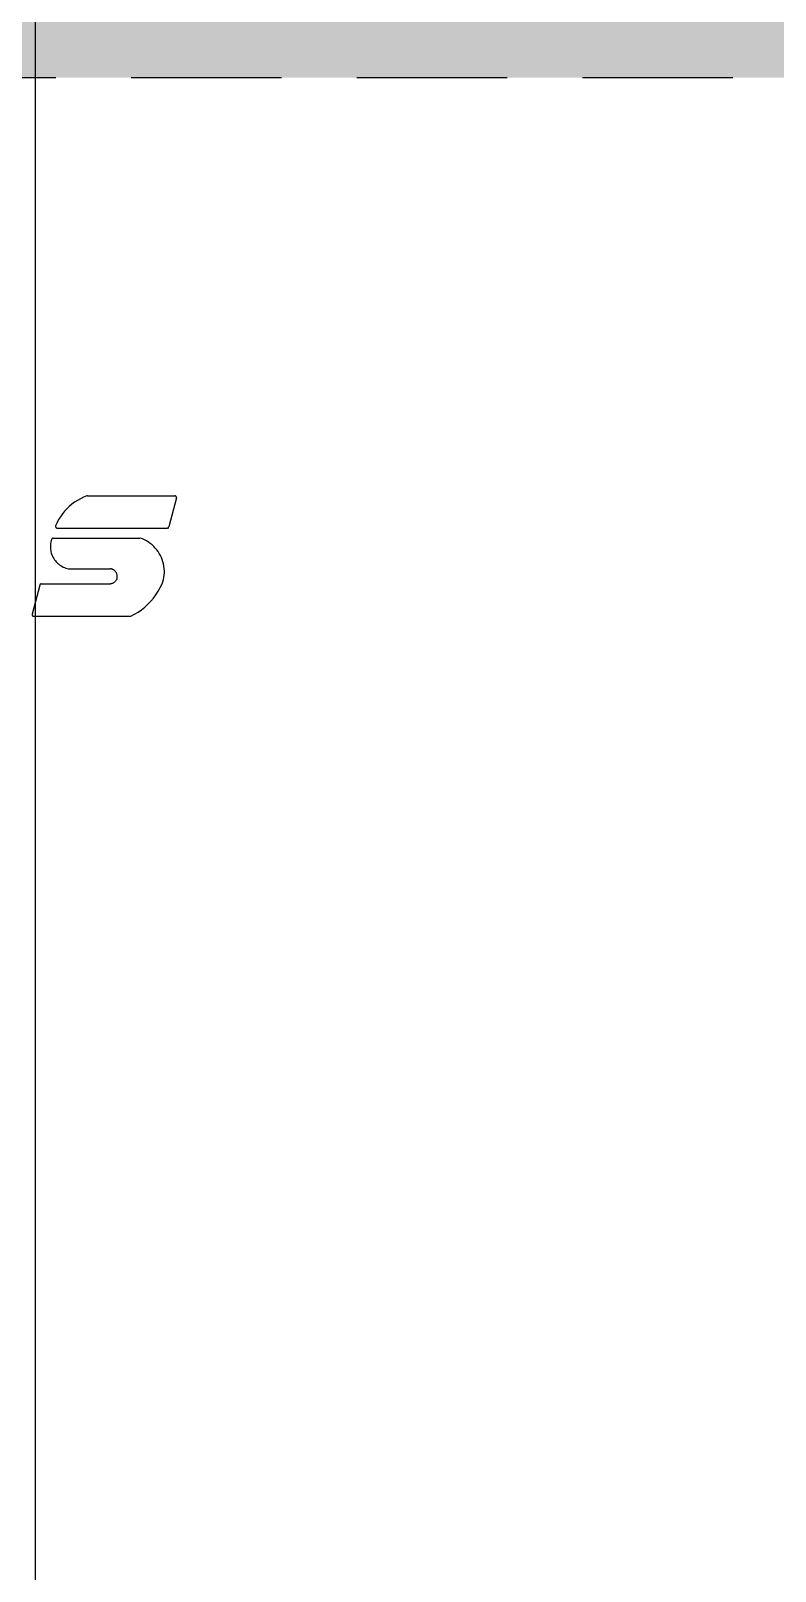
# Model space of a CAD drawing. Header units: millimetres. Extents: x 5625199 to 7433318, y -3316392 to -2552493.
# Drawn here: x 6348580 to 6348894, y -2675953 to -2675303 of the extents above; entities that cross this region are included whole.
import ezdxf

# ---------------------------------------------------------------- set-up
doc = ezdxf.new("R2010")
doc.units = ezdxf.units.MM
doc.linetypes.add('DASHED', pattern=[19.05, 12.7, -6.35])
doc.layers.add('155', color=155, linetype='Continuous')
doc.styles.add('标注-尺寸', font='simplex.shx', dxfattribs={"width": 0.7})
doc.dimstyles.new('副本 100', dxfattribs={"dimscale": 0.8, "dimtxt": 180, "dimasz": 70, "dimexe": 80, "dimexo": 100, "dimgap": 30, "dimtad": 1, "dimdec": 0, "dimrnd": 5, "dimdsep": 46, "dimtxsty": '标注-尺寸', "dimblk": 'ARCHTICK', "dimcen": 0.2, "dimdle": 5, "dimclrd": 8, "dimclre": 8, "dimclrt": 2, "dimadec": 0, "dimazin": 0, "dimtfac": 1, "dimtdec": 0, "dimtmove": 2, "dimatfit": 3, "dimldrblk": 'ccccc', "dimfxl": 300, "dimfxlon": 1, "dimtolj": 1, "dimtzin": 0, "dimarcsym": 0})

# ---------------------------------------------------------------- blocks, each defined once
blk = doc.blocks.new('G$C6A503C8D')
for p, q in [((26.7, 222.9), (24.1, 220.5)), ((29.5, 225.1), (26.7, 222.9)), ((32.4, 227.2), (29.5, 225.1)), ((35.3, 229), (32.4, 227.2)), ((38.4, 230.7), (35.3, 229)), ((120.5, 230.7), (38.4, 230.7)), ((115.4, 204.4), (121.9, 228.9)), ((120.6, 230.7), (120.5, 230.7)), ((120.7, 230.7), (120.6, 230.7)), ((120.8, 230.6), (120.7, 230.7)), ((120.9, 230.6), (120.8, 230.6)), ((120.9, 230.6), (120.9, 230.6)), ((121, 230.6), (120.9, 230.6)), ((121.1, 230.5), (121, 230.6)), ((121.2, 230.5), (121.1, 230.5)), ((121.3, 230.4), (121.2, 230.5)), ((121.4, 230.4), (121.3, 230.4)), ((121.4, 230.3), (121.4, 230.4)), ((121.5, 230.2), (121.4, 230.3)), ((121.6, 230.2), (121.5, 230.2)), ((121.6, 230.1), (121.6, 230.2)), ((121.7, 230), (121.6, 230.1)), ((121.8, 229.9), (121.7, 230)), ((121.7, 230), (121.7, 230)), ((121.8, 229.8), (121.8, 229.9)), ((121.8, 229.7), (121.8, 229.8)), ((121.9, 229.6), (121.8, 229.7)), ((121.9, 229.5), (121.9, 229.6)), ((121.9, 229.4), (121.9, 229.5)), ((121.9, 229.3), (121.9, 229.4)), ((121.9, 229.2), (121.9, 229.3)), ((121.9, 229.1), (121.9, 229.2)), ((121.9, 229.2), (121.9, 229.2)), ((121.9, 229), (121.9, 229.1)), ((121.9, 228.9), (121.9, 229)), ((15.4, 209.6), (13.6, 206.5)), ((17.3, 212.5), (15.4, 209.6)), ((19.4, 215.3), (17.3, 212.5)), ((21.7, 218), (19.4, 215.3)), ((24.1, 220.5), (21.7, 218)), ((10.4, 196), (10.2, 194.1)), ((10.6, 197.9), (10.4, 196)), ((11, 199.7), (10.6, 197.9)), ((11.5, 201.6), (11, 199.7)), ((12.1, 203.4), (11.5, 201.6)), ((13.6, 206.5), (12.1, 203.4)), ((50, 197.7), (49.9, 197.3)), ((49.9, 197.3), (49.9, 196.8)), ((49.9, 196.8), (49.9, 196.4)), ((49.9, 196.4), (50, 196)), ((50.1, 198.5), (50, 198.1)), ((50, 198.1), (50, 197.7)), ((50, 196), (50.1, 195.6)), ((50.2, 198.9), (50.1, 198.5)), ((50.1, 195.6), (50.2, 195.2)), ((50.2, 198.9), (50.4, 199.5)), ((50.2, 195.2), (50.3, 194.8)), ((50.4, 199.5), (50.7, 200)), ((50.7, 200), (51.1, 200.6)), ((51.1, 200.6), (51.4, 201.1)), ((51.4, 201.1), (51.9, 201.5)), ((51.9, 201.5), (52.3, 201.9)), ((52.3, 201.9), (52.8, 202.3)), ((52.8, 202.3), (53.3, 202.6)), ((53.3, 202.6), (53.9, 202.9)), ((53.9, 202.9), (54.5, 203.1)), ((54.5, 203.1), (55.1, 203.3)), ((55.1, 203.3), (55.7, 203.4)), ((114.1, 203.4), (55.7, 203.4)), ((114.1, 203.4), (114.2, 203.4)), ((114.2, 203.4), (114.2, 203.4)), ((114.2, 203.4), (114.3, 203.4)), ((114.3, 203.4), (114.4, 203.4)), ((114.4, 203.4), (114.5, 203.5)), ((114.5, 203.5), (114.6, 203.5)), ((114.6, 203.5), (114.7, 203.5)), ((114.7, 203.5), (114.8, 203.6)), ((114.8, 203.6), (114.9, 203.7)), ((114.8, 203.6), (114.8, 203.6)), ((114.9, 203.7), (115, 203.7)), ((115, 203.7), (115, 203.8)), ((115, 203.8), (115.1, 203.8)), ((115.1, 203.8), (115.2, 203.9)), ((115.2, 204), (115.3, 204)), ((115.2, 203.9), (115.2, 204)), ((115.3, 204.1), (115.4, 204.2)), ((115.3, 204), (115.3, 204.1)), ((115.4, 204.4), (115.4, 204.4)), ((115.4, 204.3), (115.4, 204.4)), ((115.4, 204.2), (115.4, 204.3)), ((10.2, 194.1), (10.2, 192.2)), ((10.2, 192.2), (10.3, 190.3)), ((10.3, 190.3), (10.6, 188.4)), ((10.6, 188.4), (10.9, 186.5)), ((10.9, 186.5), (11.4, 184.6)), ((11.4, 184.6), (12, 182.8)), ((12, 182.8), (12.7, 181)), ((50.3, 194.8), (50.5, 194.4)), ((50.5, 194.4), (50.6, 194)), ((50.6, 194), (50.8, 193.7)), ((50.8, 193.7), (51.1, 193.3)), ((51.1, 193.3), (51.3, 193)), ((51.3, 193), (51.6, 192.7)), ((51.6, 192.7), (51.9, 192.4)), ((51.9, 192.4), (52.2, 192.1)), ((52.2, 192.1), (52.5, 191.8)), ((52.5, 191.8), (52.9, 191.6)), ((52.9, 191.6), (53.2, 191.4)), ((53.2, 191.4), (53.6, 191.2)), ((53.6, 191.2), (54, 191)), ((54, 191), (54.4, 190.9)), ((54.4, 190.9), (54.8, 190.8)), ((54.8, 190.8), (55.2, 190.7)), ((55.2, 190.7), (55.6, 190.6)), ((55.6, 190.6), (56, 190.6)), ((91, 190.6), (56, 190.6)), ((92.2, 190.3), (91, 190.6)), ((93.3, 190), (92.2, 190.3)), ((94.5, 189.6), (93.3, 190)), ((95.6, 189.1), (94.5, 189.6)), ((96.6, 188.5), (95.6, 189.1)), ((97.7, 187.9), (96.6, 188.5)), ((98.7, 187.2), (97.7, 187.9)), ((99.6, 186.5), (98.7, 187.2)), ((100.5, 185.7), (99.6, 186.5)), ((101.4, 184.8), (100.5, 185.7)), ((102.2, 183.9), (101.4, 184.8)), ((102.9, 182.9), (102.2, 183.9)), ((103.6, 181.9), (102.9, 182.9)), ((12.7, 181), (13.5, 179.3)), ((13.5, 179.3), (14.5, 177.7)), ((14.5, 177.7), (15.5, 176.1)), ((15.5, 176.1), (16.6, 174.5)), ((16.6, 174.5), (17.9, 173.1)), ((17.9, 173.1), (19.2, 171.7)), ((19.2, 171.7), (20.6, 170.4)), ((20.6, 170.4), (22.1, 169.2)), ((22.1, 169.2), (23.6, 168.1)), ((104.2, 180.9), (103.6, 181.9)), ((104.7, 179.8), (104.2, 180.9)), ((105.2, 178.7), (104.7, 179.8)), ((105.6, 177.5), (105.2, 178.7)), ((105.9, 176.4), (105.6, 177.5)), ((106.1, 175.2), (105.9, 176.4)), ((106, 168), (106.2, 169.2)), ((106.3, 174), (106.1, 175.2)), ((106.2, 169.2), (106.4, 170.4)), ((106.4, 172.8), (106.3, 174)), ((106.4, 171.6), (106.4, 172.8)), ((106.4, 170.4), (106.4, 171.6)), ((7.4, 156.1), (6.7, 156.2)), ((7.2, 156.1), (7.2, 156)), ((7.3, 156.1), (7.2, 156.1)), ((7.4, 156.1), (7.3, 156.1)), ((7.5, 156.2), (7.4, 156.1)), ((7.6, 156.2), (7.5, 156.2)), ((7.7, 156.2), (7.6, 156.2)), ((7.8, 156.2), (7.7, 156.2)), ((100.6, 156.2), (7.8, 156.2)), ((7.8, 156.2), (7.8, 156.2)), ((23.6, 168.1), (25.3, 167.1)), ((25.3, 167.1), (26.9, 166.2)), ((26.9, 166.2), (28.7, 165.4)), ((28.7, 165.4), (30.5, 164.8)), ((30.5, 164.8), (30.6, 164.7)), ((30.6, 164.7), (30.7, 164.7)), ((30.7, 164.7), (30.8, 164.7)), ((30.7, 164.7), (30.7, 164.7)), ((30.8, 164.7), (30.9, 164.7)), ((104, 164.7), (30.9, 164.7)), ((100.7, 156.2), (100.6, 156.2)), ((100.8, 156.2), (100.7, 156.2)), ((100.9, 156.2), (100.8, 156.2)), ((101, 156.2), (100.9, 156.2)), ((101.1, 156.1), (101, 156.2)), ((101.2, 156.1), (101.1, 156.1)), ((101.3, 156.1), (101.2, 156.1)), ((101.3, 156), (101.3, 156.1)), ((104, 164.7), (104.1, 164.7)), ((104.1, 164.7), (104.2, 164.7)), ((104.2, 164.7), (104.3, 164.7)), ((104.3, 164.7), (104.4, 164.7)), ((104.4, 164.7), (104.5, 164.8)), ((104.5, 164.8), (104.6, 164.8)), ((104.5, 164.8), (104.5, 164.8)), ((104.6, 164.8), (104.7, 164.9)), ((104.7, 164.9), (104.8, 164.9)), ((104.8, 164.9), (104.9, 165)), ((104.9, 165), (105, 165.1)), ((104.9, 165), (104.9, 165)), ((105, 165.1), (105.1, 165.2)), ((105.1, 165.2), (105.2, 165.3)), ((105.1, 165.2), (105.1, 165.2)), ((105.2, 165.4), (105.3, 165.5)), ((105.2, 165.3), (105.2, 165.4)), ((105.3, 165.5), (105.4, 165.6)), ((105.3, 165.5), (105.3, 165.5)), ((105.4, 165.6), (105.7, 166.8)), ((105.7, 166.8), (106, 168)), ((0, 130.7), (6.5, 155.1)), ((6.6, 155.4), (6.5, 155.3)), ((6.5, 155.3), (6.5, 155.2)), ((6.5, 155.2), (6.5, 155.1)), ((6.7, 155.6), (6.6, 155.5)), ((6.6, 155.5), (6.6, 155.5)), ((6.6, 155.5), (6.6, 155.4)), ((6.8, 155.7), (6.7, 155.6)), ((6.9, 155.8), (6.8, 155.8)), ((6.8, 155.8), (6.8, 155.7)), ((6.9, 155.9), (6.9, 155.8)), ((7, 155.9), (6.9, 155.9)), ((7.1, 156), (7, 155.9)), ((7.2, 156), (7.1, 156)), ((94.4, 142), (96.2, 144.3)), ((96.2, 144.3), (97.9, 146.6)), ((97.9, 146.6), (99.4, 149.1)), ((99.4, 149.1), (100.8, 151.6)), ((100.8, 151.6), (102, 154.2)), ((101.4, 156), (101.3, 156)), ((101.5, 155.9), (101.4, 156)), ((101.6, 155.9), (101.5, 155.9)), ((101.6, 155.8), (101.6, 155.9)), ((101.7, 155.7), (101.6, 155.8)), ((101.7, 155.7), (101.7, 155.7)), ((101.8, 155.6), (101.7, 155.7)), ((101.9, 155.5), (101.8, 155.6)), ((101.9, 155.4), (101.9, 155.5)), ((102, 155.3), (101.9, 155.4)), ((101.9, 155.4), (101.9, 155.4)), ((102, 155.2), (102, 155.3)), ((102, 155.1), (102, 155.2)), ((102, 155), (102, 155.1)), ((102.1, 154.9), (102, 155)), ((102, 154.6), (102.1, 154.7)), ((102, 154.5), (102, 154.6)), ((102, 154.4), (102, 154.5)), ((102, 154.3), (102, 154.4)), ((102, 154.2), (102, 154.3)), ((102.1, 154.8), (102.1, 154.9)), ((102.1, 154.7), (102.1, 154.8)), ((102.1, 154.7), (102.1, 154.7)), ((0, 130.7), (0, 130.6)), ((0, 130.6), (0, 130.5)), ((0, 130.5), (0, 130.4)), ((0, 130.4), (0, 130.3)), ((0, 130.3), (0, 130.2)), ((0, 130.2), (0, 130.1)), ((0, 130.2), (0, 130.2)), ((0, 130.1), (0, 130)), ((75.7, 129), (78.4, 130.1)), ((78.4, 130.1), (81, 131.4)), ((81, 131.4), (83.5, 132.8)), ((83.5, 132.8), (85.9, 134.4)), ((85.9, 134.4), (88.2, 136.1)), ((88.2, 136.1), (90.4, 137.9)), ((90.4, 137.9), (92.5, 139.9)), ((92.5, 139.9), (94.4, 142)), ((0, 130), (0.1, 129.9)), ((0.1, 129.9), (0.1, 129.8)), ((0.1, 129.8), (0.1, 129.7)), ((0.1, 129.7), (0.2, 129.6)), ((0.2, 129.6), (0.3, 129.5)), ((0.2, 129.6), (0.2, 129.6)), ((0.3, 129.5), (0.4, 129.4)), ((0.4, 129.4), (0.4, 129.3)), ((0.4, 129.3), (0.5, 129.3)), ((0.5, 129.3), (0.6, 129.2)), ((0.6, 129.2), (0.6, 129.2)), ((0.6, 129.2), (0.7, 129.1)), ((0.7, 129.1), (0.8, 129.1)), ((0.8, 129.1), (0.9, 129)), ((0.9, 129), (1, 129)), ((1, 129), (1.1, 129)), ((1.1, 129), (1.1, 128.9)), ((1.1, 128.9), (1.2, 128.9)), ((1.2, 128.9), (1.3, 128.9)), ((1.3, 128.9), (1.4, 128.9)), ((75.2, 128.9), (1.4, 128.9)), ((75.2, 128.9), (75.3, 128.9)), ((75.3, 128.9), (75.4, 128.9)), ((75.4, 128.9), (75.5, 128.9)), ((75.5, 128.9), (75.6, 129)), ((75.6, 129), (75.7, 129)), ((75.7, 129), (75.7, 129))]:
    blk.add_line(p, q)
blk = doc.blocks.new('_ArchTick')
at = {"color": 0, "linetype": 'ByBlock', "const_width": 0.4}
blk.add_lwpolyline([(-0.5, -0.5), (0.5, 0.5)], dxfattribs=at)
blk = doc.blocks.new('ccccc')
h = blk.add_hatch(color=44)
h.dxf.hatch_style = 1
h.paths.add_polyline_path([(-1.713, -1.115), (-1.349, -1.475), (0, 0), (-1.349, 1.475), (-1.713, 1.115), (-0.424, 0)])
at = {"color": 44}
for p, q in [((-1.349, 1.475), (-1.713, 1.115)), ((0, 0), (-1.349, 1.475)), ((-1.713, 1.115), (-0.424, 0)), ((-0.424, 0), (-5.067, 0)), ((-1.713, -1.115), (-0.424, 0)), ((0, 0), (-1.349, -1.475)), ((-1.349, -1.475), (-1.713, -1.115))]:
    blk.add_line(p, q, dxfattribs=at)

msp = doc.modelspace()

# ---------------------------------------------------------------- hatches: boundary and pattern name
at = {"layer": '155', "ltscale": 500}
h = msp.add_hatch(dxfattribs=at)
h.set_pattern_fill('DOTS', color=250, scale=12)
h.set_pattern_definition([(0, (273402.825, -417409.755), (9.525, 19.05), [0, -19.05])])
h.paths.add_polyline_path([(6346976.85, -2672522.72), (6344515.93, -2672522.72), (6344515.93, -2673372.72), (6344515.93, -2676522.72), (6344746.42, -2676522.72), (6344746.42, -2675322.72), (6346746.42, -2675322.72), (6346746.42, -2676522.72), (6346976.85, -2676522.72)])
h.paths.add_polyline_path([(6346976.85, -2676522.72), (6347126.85, -2676522.72), (6347126.85, -2672522.72), (6346976.85, -2672522.72)])
h.paths.add_polyline_path([(6347726.85, -2676522.72), (6347876.85, -2676522.72), (6347876.85, -2672522.72), (6347726.85, -2672522.72)])
h.paths.add_polyline_path([(6347876.85, -2675122.72), (6347876.85, -2676522.72), (6348028.66, -2676522.72), (6348028.66, -2675322.72), (6351828.66, -2675322.72), (6351828.66, -2676522.72), (6351980.47, -2676522.72), (6351980.47, -2672522.72), (6347876.85, -2672522.72), (6347876.85, -2674722.72), (6350376.85, -2674722.72), (6350376.85, -2675122.72)])
h.paths.add_polyline_path([(6357675.76, -2675322.72), (6357675.76, -2673372.72), (6358275.76, -2673372.72), (6358275.76, -2675322.72), (6358653.11, -2675322.72), (6358653.11, -2676522.72), (6358825.76, -2676522.72), (6358825.76, -2672522.72), (6354680.47, -2672522.72), (6354680.47, -2676522.72), (6354853.11, -2676522.72), (6354853.11, -2675322.72)])
h.paths.add_polyline_path([(6355280.47, -2674572.72), (6355280.47, -2674122.72), (6355730.47, -2674122.72), (6355730.47, -2674572.72)], flags=16)
h.paths.add_polyline_path([(6356030.47, -2674572.72), (6356030.47, -2674122.72), (6356480.47, -2674122.72), (6356480.47, -2674572.72)], flags=16)
h.paths.add_polyline_path([(6357230.47, -2674572.72), (6357230.47, -2674122.72), (6356780.47, -2674122.72), (6356780.47, -2674572.72)], flags=16)

# ---------------------------------------------------------------- linework, layer by layer
at = {"color": 8, "linetype": 'DASHED', "ltscale": 5}
msp.add_lwpolyline([(6348028.66, -2676522.72), (6351828.66, -2676522.72), (6351828.66, -2675322.72), (6348028.66, -2675322.72)], close=True, dxfattribs=at)

# ---------------------------------------------------------------- block references
at = {"layer": '155', "ltscale": 500, "xscale": 0.5, "yscale": 0.5, "zscale": 0.5, "rotation": 180}
msp.add_blockref('G$C6A503C8D', (6348641.03, -2675434.68), dxfattribs=at)

# ---------------------------------------------------------------- leaders
at = {"layer": '155', "ltscale": 500}
msp.add_leader([(6348581.46, -2675142.72), (6348581.46, -2677672.45), (6348878.15, -2677672.45)], dimstyle='副本 100', override={"dimgap": 30, "dimtad": 0}, dxfattribs=at)

doc.saveas('drawing.dxf')
